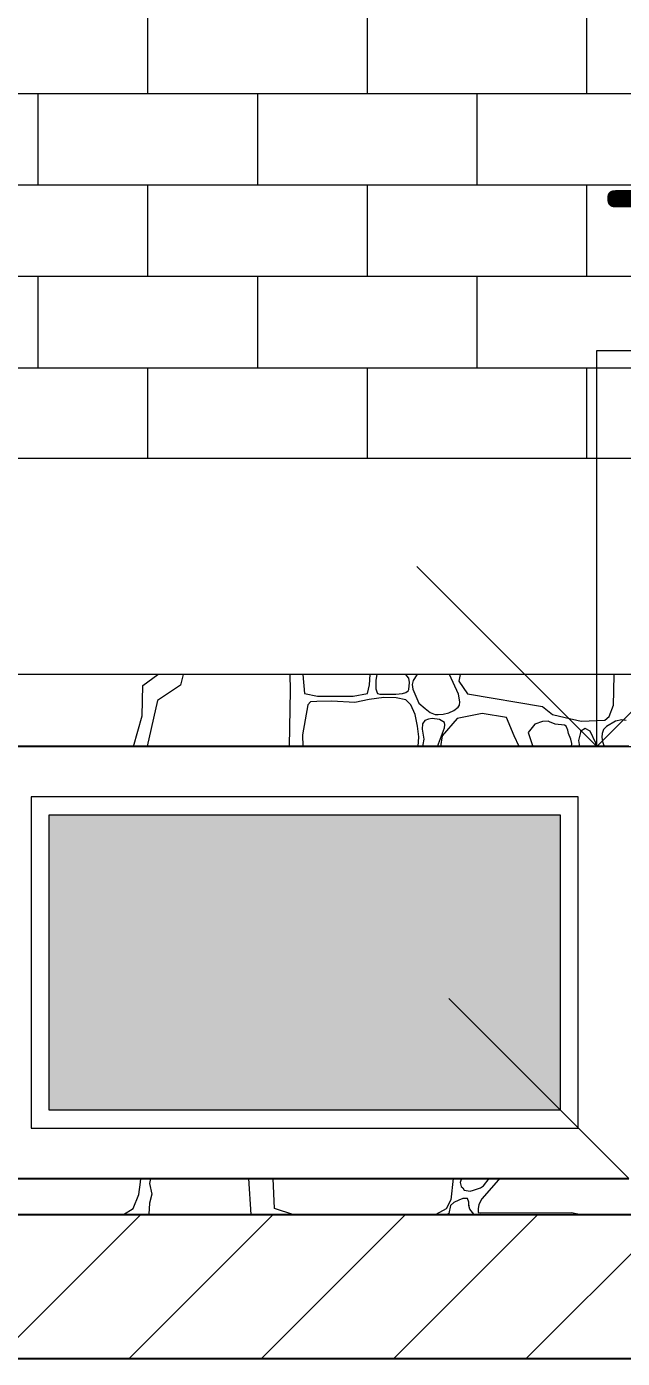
# Model space of a CAD drawing. Header units: feet. Extents: x -10410 to 374725, y -46422 to 88923.
# Drawn here: x 350676 to 351503, y -1250 to 600 of the extents above; entities that cross this region are included whole.
import ezdxf

# ---------------------------------------------------------------- set-up
doc = ezdxf.new("R2010")
doc.units = ezdxf.units.FT
doc.header["$MEASUREMENT"] = 0
for name, color, linetype, lineweight, true_color in [('2D - Общий_Ном._пера__118', 7, 'Continuous', 5, 0x573938), ('Конструктив - Стены Несущие_Ном._пера__107', 7, 'Continuous', 5, 0xaaaaaa), ('Конструктив - Стены Несущие_Ном._пера__161', 7, 'Continuous', 15, 0x6a6a6a), ('Конструктив - Стены Несущие_Ном._пера__87', 7, 'Continuous', 25, 0x6a6a6a), ('Местность - Рельеф_Ном._пера__93', 7, 'Continuous', 25, 0xa2a233)]:
    doc.layers.add(name, color=color, linetype=linetype, lineweight=lineweight, true_color=true_color)
for name, color, linetype, lineweight in [('Интерьер - Мебель_Ном._пера__1', 7, 'Continuous', 20), ('Конструктив - Перекрытия_Ном._пера__1', 7, 'Continuous', 20), ('Конструктив - Стены Несущие_Ном._пера__120', 7, 'Continuous', 5)]:
    doc.layers.add(name, color=color, linetype=linetype, lineweight=lineweight)
doc.styles.add('СГЕНЕРИР_СТИЛЬ_2', font='CS_Gost2304.shx')

# ---------------------------------------------------------------- blocks, each defined once
blk = doc.blocks.new('*X206')
at = {"layer": 'Конструктив - Стены Несущие_Ном._пера__161', "linetype": 'Continuous'}
for p, q in [((350837.3, -315.3), (350858, -300)), ((350893.5, -300), (350889.8, -314.8)), ((351042.4, -321.7), (351041.9, -300)), ((351059.4, -300), (351061.7, -326.2)), ((351149.4, -326.2), (351152.2, -314.2)), ((351152.2, -314.2), (351153.3, -300)), ((351161, -307.8), (351160.8, -319.9)), ((351162.4, -300), (351161, -307.8)), ((351204.1, -301.9), (351202.8, -300)), ((351206.9, -305), (351204.1, -301.9)), ((351207.8, -311), (351206.9, -305)), ((351207, -320.8), (351207.8, -311)), ((351212.6, -308.5), (351211.4, -314)), ((351211.4, -314), (351212.3, -320.6)), ((351217.9, -300.4), (351212.6, -308.5)), ((351219.1, -300), (351217.9, -300.4)), ((351276, -327.1), (351263.2, -300)), ((351278.2, -300), (351276.4, -309.1)), ((351276.4, -309.1), (351288.5, -326.9)), ((351491.8, -322.6), (351492, -300)), ((350836.3, -357.2), (350837.3, -315.3)), ((350889.8, -314.8), (350857.6, -336.3)), ((351041, -400), (351042.4, -321.7)), ((351061.7, -326.2), (351079.9, -330.3)), ((351079.9, -330.3), (351105.4, -330)), ((351105.4, -330), (351129.5, -329.9)), ((351129.5, -329.9), (351149.4, -326.2)), ((351172.2, -331.9), (351151.8, -334.7)), ((351160.8, -319.9), (351162.3, -324.1)), ((351162.3, -324.1), (351163.3, -326.5)), ((351163.3, -326.5), (351166.3, -327.1)), ((351166.3, -327.1), (351188.9, -327.1)), ((351189.2, -332.2), (351172.2, -331.9)), ((351188.9, -327.1), (351198.2, -326.3)), ((351202.4, -335.1), (351189.2, -332.2)), ((351198.2, -326.3), (351202.6, -325.2)), ((351202.6, -325.2), (351205.8, -322.8)), ((351205.8, -322.8), (351207, -320.8)), ((351212.3, -320.6), (351220.6, -339.8)), ((351277.7, -338), (351276, -327.1)), ((351288.5, -326.9), (351392.5, -344.6)), ((351491.3, -342.8), (351491.8, -322.6)), ((350857.6, -336.3), (350843.5, -399.5)), ((351066.4, -342), (351059.1, -383.8)), ((351070.2, -337.8), (351066.4, -342)), ((351079.2, -337.4), (351070.2, -337.8)), ((351100, -337.1), (351079.2, -337.4)), ((351131.8, -339.1), (351100, -337.1)), ((351151.8, -334.7), (351131.8, -339.1)), ((351209.6, -342), (351202.4, -335.1)), ((351215.4, -355.6), (351209.6, -342)), ((351220.6, -339.8), (351229.5, -347.4)), ((351229.5, -347.4), (351236.4, -352.8)), ((351262.2, -353.3), (351269.4, -350.2)), ((351269.4, -350.2), (351275.4, -345.3)), ((351275.4, -345.3), (351277.1, -342.6)), ((351277.1, -342.6), (351277.7, -338)), ((351392.5, -344.6), (351406.3, -355.6)), ((351485.3, -358.5), (351491.3, -342.8)), ((350824.2, -400), (350836.3, -357.2)), ((351218.8, -371.6), (351215.4, -355.6)), ((351225.9, -368.3), (351225.2, -376)), ((351229, -364), (351225.9, -368.3)), ((351234.3, -361.9), (351229, -364)), ((351239, -361.2), (351234.3, -361.9)), ((351236.4, -352.8), (351243.2, -355.4)), ((351249.6, -362.4), (351239, -361.2)), ((351243.2, -355.4), (351247.4, -355.7)), ((351247.4, -355.7), (351254.6, -355.1)), ((351256.4, -366.9), (351249.6, -362.4)), ((351273.9, -360.9), (351253.3, -385.1)), ((351254.6, -355.1), (351262.2, -353.3)), ((351256.3, -373.9), (351256.7, -369.7)), ((351256.7, -369.7), (351256.4, -366.9)), ((351308.6, -354.4), (351273.9, -360.9)), ((351342.7, -359.9), (351308.6, -354.4)), ((351352.9, -385.1), (351342.7, -359.9)), ((351381.9, -369), (351372.7, -380.7)), ((351392.4, -365.4), (351381.9, -369)), ((351400.4, -364.8), (351392.4, -365.4)), ((351402.2, -365.6), (351400.4, -364.8)), ((351410.1, -369), (351402.2, -365.6)), ((351406.3, -355.6), (351424.1, -359.7)), ((351423, -370.5), (351410.1, -369)), ((351424.1, -359.7), (351446.1, -364.7)), ((351446.1, -364.7), (351479.2, -363.6)), ((351479.2, -363.6), (351485.3, -358.5)), ((351493.9, -364.8), (351481.2, -372.3)), ((351502.7, -362.8), (351493.9, -364.8)), ((351508.9, -363.7), (351502.7, -362.8)), ((351059.1, -383.8), (351059.4, -400)), ((351220.7, -386.8), (351218.8, -371.6)), ((351219.8, -400), (351220.7, -386.8)), ((351225.2, -376), (351227.5, -390)), ((351246.8, -400), (351256.3, -373.9)), ((351253.3, -385.1), (351250.6, -400)), ((351360.2, -400), (351352.9, -385.1)), ((351372.7, -380.7), (351379.1, -400)), ((351425.5, -371.8), (351423, -370.5)), ((351427.8, -377.2), (351425.5, -371.8)), ((351428.7, -381.9), (351427.8, -377.2)), ((351431.8, -390), (351428.7, -381.9)), ((351445.8, -378.5), (351442.6, -391.6)), ((351451.9, -375.2), (351445.8, -378.5)), ((351458.9, -378.5), (351451.9, -375.2)), ((351466.8, -395.3), (351458.9, -378.5)), ((351475.6, -381.9), (351474.8, -387.2)), ((351474.8, -387.2), (351475.7, -393.1)), ((351477.1, -376.5), (351475.6, -381.9)), ((351481.2, -372.3), (351477.1, -376.5)), ((350843.5, -399.5), (350843.6, -400)), ((351226.4, -397.4), (351225.9, -400)), ((351227.5, -390), (351226.4, -397.4)), ((351433.4, -396), (351431.8, -390)), ((351432.8, -400), (351433.4, -396)), ((351442.6, -391.6), (351444, -400)), ((351466.1, -400), (351466.8, -395.3)), ((351475.7, -393.1), (351478.1, -400)), ((350831.8, -1022.4), (350833.8, -1005.1)), ((350833.8, -1005.1), (350834.6, -1000)), ((350847.8, -1000), (350846.6, -1006.9)), ((350846.6, -1006.9), (350850, -1022.1)), ((350987.7, -1050), (350984.7, -1000)), ((351020, -1042), (351018.3, -1000)), ((351268.4, -1000), (351265.2, -1029.8)), ((351280.1, -1000), (351278.2, -1005.8)), ((351278.2, -1005.8), (351279.5, -1011.2)), ((351279.5, -1011.2), (351281.6, -1013.3)), ((351281.6, -1013.3), (351283.8, -1016.3)), ((351283.8, -1016.3), (351286.6, -1016.8)), ((351286.6, -1016.8), (351292.2, -1017.8)), ((351292.2, -1017.8), (351296.7, -1016.5)), ((351296.7, -1016.5), (351306.4, -1013.1)), ((351306.4, -1013.1), (351310.3, -1010.3)), ((351331.3, -1001.9), (351308.3, -1028.6)), ((351310.3, -1010.3), (351318.3, -1000)), ((351332.8, -1000), (351331.3, -1001.9)), ((350823.9, -1041.7), (350831.8, -1022.4)), ((350846.5, -1034.5), (350845.5, -1049.6)), ((350850, -1022.1), (350846.5, -1034.5)), ((351265.2, -1029.8), (351258.5, -1042.2)), ((351269.3, -1033.4), (351264.7, -1037.8)), ((351276.4, -1030.2), (351269.3, -1033.4)), ((351281.7, -1028), (351276.4, -1030.2)), ((351288.2, -1028.1), (351281.7, -1028)), ((351290.3, -1033), (351288.2, -1028.1)), ((351290, -1037.8), (351290.3, -1033)), ((351308.3, -1028.6), (351303.9, -1036.1)), ((350810.5, -1050), (350823.9, -1041.7)), ((350845.5, -1049.6), (350845.4, -1050)), ((351045.5, -1050), (351020, -1042)), ((351258.5, -1042.2), (351244.4, -1050)), ((351262.2, -1048.6), (351260.5, -1050)), ((351264.7, -1037.8), (351262.2, -1048.6)), ((351291.7, -1042.7), (351290, -1037.8)), ((351296.9, -1049.7), (351291.7, -1042.7)), ((351297, -1050), (351296.9, -1049.7)), ((351303.3, -1042.4), (351303.2, -1047.3)), ((351303.2, -1047.3), (351305.8, -1047.7)), ((351303.9, -1036.1), (351303.3, -1042.4)), ((351305.8, -1047.7), (351432.6, -1047.4)), ((351432.6, -1047.4), (351445.9, -1050))]:
    blk.add_line(p, q, dxfattribs=at)
for p in [(351445.8, -378.5), (351290, -1037.8)]:
    blk.add_point(p, dxfattribs=at)
blk = doc.blocks.new('Штриховка_103', base_point=(0, 0))
at = {"layer": 'Конструктив - Стены Несущие_Ном._пера__161', "linetype": 'Continuous'}
blk.add_blockref('*X206', (0, 0), dxfattribs=at)
blk = doc.blocks.new('*X210')
at = {"layer": 'Конструктив - Стены Несущие_Ном._пера__161', "linetype": 'Continuous'}
for p, q in [((350837.3, -315.3), (350858, -300)), ((350893.5, -300), (350889.8, -314.8)), ((351042.4, -321.7), (351041.9, -300)), ((351059.4, -300), (351061.7, -326.2)), ((351149.4, -326.2), (351152.2, -314.2)), ((351152.2, -314.2), (351153.3, -300)), ((351161, -307.8), (351160.8, -319.9)), ((351162.4, -300), (351161, -307.8)), ((351204.1, -301.9), (351202.8, -300)), ((351206.9, -305), (351204.1, -301.9)), ((351207.8, -311), (351206.9, -305)), ((351207, -320.8), (351207.8, -311)), ((351212.6, -308.5), (351211.4, -314)), ((351211.4, -314), (351212.3, -320.6)), ((351217.9, -300.4), (351212.6, -308.5)), ((351219.1, -300), (351217.9, -300.4)), ((351276, -327.1), (351263.2, -300)), ((351278.2, -300), (351276.4, -309.1)), ((351276.4, -309.1), (351288.5, -326.9)), ((351491.8, -322.6), (351492, -300)), ((350836.3, -357.2), (350837.3, -315.3)), ((350889.8, -314.8), (350857.6, -336.3)), ((351041, -400), (351042.4, -321.7)), ((351061.7, -326.2), (351079.9, -330.3)), ((351079.9, -330.3), (351105.4, -330)), ((351105.4, -330), (351129.5, -329.9)), ((351129.5, -329.9), (351149.4, -326.2)), ((351172.2, -331.9), (351151.8, -334.7)), ((351160.8, -319.9), (351162.3, -324.1)), ((351162.3, -324.1), (351163.3, -326.5)), ((351163.3, -326.5), (351166.3, -327.1)), ((351166.3, -327.1), (351188.9, -327.1)), ((351189.2, -332.2), (351172.2, -331.9)), ((351188.9, -327.1), (351198.2, -326.3)), ((351202.4, -335.1), (351189.2, -332.2)), ((351198.2, -326.3), (351202.6, -325.2)), ((351202.6, -325.2), (351205.8, -322.8)), ((351205.8, -322.8), (351207, -320.8)), ((351212.3, -320.6), (351220.6, -339.8)), ((351277.7, -338), (351276, -327.1)), ((351288.5, -326.9), (351392.5, -344.6)), ((351491.3, -342.8), (351491.8, -322.6)), ((350857.6, -336.3), (350843.5, -399.5)), ((351066.4, -342), (351059.1, -383.8)), ((351070.2, -337.8), (351066.4, -342)), ((351079.2, -337.4), (351070.2, -337.8)), ((351100, -337.1), (351079.2, -337.4)), ((351131.8, -339.1), (351100, -337.1)), ((351151.8, -334.7), (351131.8, -339.1)), ((351209.6, -342), (351202.4, -335.1)), ((351215.4, -355.6), (351209.6, -342)), ((351220.6, -339.8), (351229.5, -347.4)), ((351229.5, -347.4), (351236.4, -352.8)), ((351262.2, -353.3), (351269.4, -350.2)), ((351269.4, -350.2), (351275.4, -345.3)), ((351275.4, -345.3), (351277.1, -342.6)), ((351277.1, -342.6), (351277.7, -338)), ((351392.5, -344.6), (351406.3, -355.6)), ((351485.3, -358.5), (351491.3, -342.8)), ((350824.2, -400), (350836.3, -357.2)), ((351218.8, -371.6), (351215.4, -355.6)), ((351225.9, -368.3), (351225.2, -376)), ((351229, -364), (351225.9, -368.3)), ((351234.3, -361.9), (351229, -364)), ((351239, -361.2), (351234.3, -361.9)), ((351236.4, -352.8), (351243.2, -355.4)), ((351249.6, -362.4), (351239, -361.2)), ((351243.2, -355.4), (351247.4, -355.7)), ((351247.4, -355.7), (351254.6, -355.1)), ((351256.4, -366.9), (351249.6, -362.4)), ((351273.9, -360.9), (351253.3, -385.1)), ((351254.6, -355.1), (351262.2, -353.3)), ((351256.3, -373.9), (351256.7, -369.7)), ((351256.7, -369.7), (351256.4, -366.9)), ((351308.6, -354.4), (351273.9, -360.9)), ((351342.7, -359.9), (351308.6, -354.4)), ((351352.9, -385.1), (351342.7, -359.9)), ((351381.9, -369), (351372.7, -380.7)), ((351392.4, -365.4), (351381.9, -369)), ((351400.4, -364.8), (351392.4, -365.4)), ((351402.2, -365.6), (351400.4, -364.8)), ((351410.1, -369), (351402.2, -365.6)), ((351406.3, -355.6), (351424.1, -359.7)), ((351423, -370.5), (351410.1, -369)), ((351424.1, -359.7), (351446.1, -364.7)), ((351446.1, -364.7), (351479.2, -363.6)), ((351479.2, -363.6), (351485.3, -358.5)), ((351493.9, -364.8), (351481.2, -372.3)), ((351502.7, -362.8), (351493.9, -364.8)), ((351508.9, -363.7), (351502.7, -362.8)), ((351059.1, -383.8), (351059.4, -400)), ((351220.7, -386.8), (351218.8, -371.6)), ((351219.8, -400), (351220.7, -386.8)), ((351225.2, -376), (351227.5, -390)), ((351246.8, -400), (351256.3, -373.9)), ((351253.3, -385.1), (351250.6, -400)), ((351360.2, -400), (351352.9, -385.1)), ((351372.7, -380.7), (351379.1, -400)), ((351425.5, -371.8), (351423, -370.5)), ((351427.8, -377.2), (351425.5, -371.8)), ((351428.7, -381.9), (351427.8, -377.2)), ((351431.8, -390), (351428.7, -381.9)), ((351445.8, -378.5), (351442.6, -391.6)), ((351451.9, -375.2), (351445.8, -378.5)), ((351458.9, -378.5), (351451.9, -375.2)), ((351466.8, -395.3), (351458.9, -378.5)), ((351475.6, -381.9), (351474.8, -387.2)), ((351474.8, -387.2), (351475.7, -393.1)), ((351477.1, -376.5), (351475.6, -381.9)), ((351481.2, -372.3), (351477.1, -376.5)), ((350843.5, -399.5), (350843.6, -400)), ((351226.4, -397.4), (351225.9, -400)), ((351227.5, -390), (351226.4, -397.4)), ((351433.4, -396), (351431.8, -390)), ((351432.8, -400), (351433.4, -396)), ((351442.6, -391.6), (351444, -400)), ((351466.1, -400), (351466.8, -395.3)), ((351475.7, -393.1), (351478.1, -400)), ((351268.4, -1000), (351265.2, -1029.8)), ((351280.1, -1000), (351278.2, -1005.8)), ((351278.2, -1005.8), (351279.5, -1011.2)), ((351279.5, -1011.2), (351281.6, -1013.3)), ((351281.6, -1013.3), (351283.8, -1016.3)), ((351283.8, -1016.3), (351286.6, -1016.8)), ((351286.6, -1016.8), (351292.2, -1017.8)), ((351292.2, -1017.8), (351296.7, -1016.5)), ((351296.7, -1016.5), (351306.4, -1013.1)), ((351306.4, -1013.1), (351310.3, -1010.3)), ((351331.3, -1001.9), (351308.3, -1028.6)), ((351310.3, -1010.3), (351318.3, -1000)), ((351332.8, -1000), (351331.3, -1001.9)), ((351265.2, -1029.8), (351258.5, -1042.2)), ((351269.3, -1033.4), (351264.7, -1037.8)), ((351276.4, -1030.2), (351269.3, -1033.4)), ((351281.7, -1028), (351276.4, -1030.2)), ((351288.2, -1028.1), (351281.7, -1028)), ((351290.3, -1033), (351288.2, -1028.1)), ((351290, -1037.8), (351290.3, -1033)), ((351308.3, -1028.6), (351303.9, -1036.1)), ((351045.5, -1050), (351022.9, -1042.9)), ((351258.5, -1042.2), (351244.4, -1050)), ((351262.2, -1048.6), (351260.5, -1050)), ((351264.7, -1037.8), (351262.2, -1048.6)), ((351291.7, -1042.7), (351290, -1037.8)), ((351296.9, -1049.7), (351291.7, -1042.7)), ((351297, -1050), (351296.9, -1049.7)), ((351303.3, -1042.4), (351303.2, -1047.3)), ((351303.2, -1047.3), (351305.8, -1047.7)), ((351303.9, -1036.1), (351303.3, -1042.4)), ((351305.8, -1047.7), (351432.6, -1047.4)), ((351432.6, -1047.4), (351445.9, -1050))]:
    blk.add_line(p, q, dxfattribs=at)
for p in [(351445.8, -378.5), (351290, -1037.8)]:
    blk.add_point(p, dxfattribs=at)
blk = doc.blocks.new('Штриховка_105', base_point=(0, 0))
at = {"layer": 'Конструктив - Стены Несущие_Ном._пера__161', "linetype": 'Continuous'}
blk.add_blockref('*X210', (0, 0), dxfattribs=at)

msp = doc.modelspace()

# ---------------------------------------------------------------- hatches: boundary and pattern name
at = {"layer": '2D - Общий_Ном._пера__118', "linetype": 'Continuous'}
h = msp.add_hatch(dxfattribs=at)
h.set_pattern_fill('ЛИНИИ_НАКЛОННЫЕ__ШАГ_1_5_', color=256, style=0, pattern_type=2)
h.set_pattern_definition([(45, (0, 0), (-91.92388, 91.92388), [])])
h.paths.add_polyline_path([(343023.35748, -1050), (364537.66306, -1050), (364537.66306, -1250), (343023.35748, -1250)])
at = {"layer": 'Конструктив - Стены Несущие_Ном._пера__107', "linetype": 'Continuous'}
h = msp.add_hatch(dxfattribs=at)
h.set_pattern_fill('ЧЕРЕПИЦА_02', color=256, style=0, pattern_type=2)
h.set_pattern_definition([(0, (349777.44, 1650), (0, 127), []), (90, (349777.44, 1650), (-304.8, 0), [127, -127]), (90, (349929.84, 1777), (-304.8, 0), [127, -127])])
h.paths.add_polyline_path([(346977.29194, 2650), (347012.29201, 2650), (347012.29201, 2400.00009), (346977.29194, 2400.00009), (346977.29194, 2349.99997), (347212.29189, 2349.99997), (347212.29189, 2099.99998), (346977.29194, 2099.99998), (346977.29194, 2050.00003), (347012.29201, 2050.00003), (347012.29201, 1800.00011), (346977.29194, 1800.00011), (346977.29194, 1750), (347212.29189, 1750), (347212.29189, 1500), (346977.29194, 1500), (346977.29194, 1450.00005), (347012.29201, 1450.00005), (347012.29201, 1199.99989), (346977.29194, 1199.99989), (346977.29194, 1150.00002), (347212.29189, 1150.00002), (347212.29189, 900.00003), (346977.29194, 900.00003), (346977.29194, 849.99991), (347012.29201, 849.99991), (347012.29201, 600.00017), (346977.29194, 600.00017), (346977.29194, 550.00005), (347212.29189, 550.00005), (347212.29189, 300.00005), (346977.29194, 300.00005), (346977.29194, 250.0001), (347212.29189, 249.99994), (347212.29189, -0.00006), (352542.5826, -0.00006), (352542.5826, 249.99994), (352577.58267, 249.99994), (352577.58267, 300.00005), (352542.5826, 300.00005), (352542.5826, 550.00005), (352577.58267, 550.00005), (352577.58267, 599.99991), (352542.5826, 599.99991), (352542.5826, 850.00008), (352577.58267, 850.00008), (352577.58267, 900.00003), (352542.5826, 900.00003), (352542.5826, 1150.00002), (352577.58267, 1150.00002), (352577.58267, 1200.00014), (352542.5826, 1200.00014), (352542.5826, 1450.00005), (352577.58267, 1450.00005), (352577.58267, 1500), (352542.5826, 1500), (352542.5826, 1750), (352577.58267, 1750), (352577.58267, 1800.00011), (352542.5826, 1800.00011), (352542.5826, 2050.00003), (352577.58267, 2050.00003), (352577.58267, 2099.99998), (352542.5826, 2099.99998), (352542.5826, 2349.99997), (352577.58267, 2349.99997), (352577.58267, 2400.00009), (352542.5826, 2400.00009), (352542.5826, 2650), (352577.58267, 2650), (352577.58267, 2699.99995), (352542.5826, 2699.99995), (352542.5826, 2949.99995), (352577.58267, 2949.99995), (352577.58267, 3000.00006), (352542.5826, 3000.00006), (352542.5826, 3249.99998), (352577.58267, 3249.99998), (352577.58267, 3299.99992), (346977.29194, 3299.99992), (346977.29194, 3249.99998), (347012.29201, 3249.99998), (347012.29201, 3000.00006), (346977.29194, 3000.00006), (346977.29194, 2949.99995), (347212.29189, 2950.00011), (347212.29189, 2699.99995), (346977.29194, 2699.99995)])
h.paths.add_polyline_path([(348412.2335, 2097.08996), (348412.23359, 900.00003), (349312.23367, 900.00003), (349312.23351, 2097.08996), (349512.23355, 2097.08996), (349512.23355, 2599.99997), (348862.2333, 2658.86608), (348212.23354, 2600.00005), (348212.23354, 2097.08996)], flags=0)
h.paths.add_polyline_path([(350612.00937, 2599.99997), (350612.00937, 2594.05117), (350612.00937, 2097.08988), (350812.00933, 2097.08988), (350812.0095, 900.00003), (351312.00941, 900.00003), (351312.00941, 2097.08988), (351511.97249, 2097.08988), (351511.97249, 2388.33624), (351511.97249, 2399.99992), (351511.97249, 2599.99997), (351062.39037, 2663.78492)], flags=0)
at = {"layer": 'Конструктив - Стены Несущие_Ном._пера__120', "linetype": 'Continuous', "lineweight": 0, "true_color": 0x000000}
msp.add_hatch(color=18, dxfattribs=at).paths.add_polyline_path([(350707.23354, -494.99999), (350707.23354, -905), (351417.23353, -905), (351417.23353, -494.99999)])
at = {"layer": 'Конструктив - Стены Несущие_Ном._пера__161', "linetype": 'Continuous'}
h = msp.add_hatch(dxfattribs=at)
h.set_pattern_fill('ЧЕРЕПИЦА_02', color=256, style=0, pattern_type=2)
h.set_pattern_definition([(0, (349777.44, 1650), (0, 127), []), (90, (349777.44, 1650), (-304.8, 0), [127, -127]), (90, (349929.84, 1777), (-304.8, 0), [127, -127])])
h.paths.add_polyline_path([(346977.29194, 3249.99992), (347012.29201, 3249.99992), (347012.29201, 3201.00505), (347142.29192, 3201.00505), (347162.29194, 3229.2894), (351043.01373, 3229.2894), (351022.86084, 3200.789), (351022.86084, 2950.78883), (351058.21624, 2950.78883), (351022.86084, 2900.78913), (351022.86084, 2658.18656), (351062.39037, 2663.78495), (351511.97249, 2599.99999), (351511.97249, 2399.99995), (351511.97249, 2388.33626), (351511.97249, 2097.0899), (351312.00933, 2097.0899), (351312.00941, 900.00014), (351022.86084, 899.99997), (351022.86084, 850.7888), (351058.21624, 850.7888), (351022.86084, 800.78885), (351022.86084, 550.78894), (351058.21624, 550.78894), (351022.86084, 500.78882), (351022.86084, 250.78882), (351058.21624, 250.78882), (351022.86084, 200.78887), (351022.86084, -0.00012), (352542.5826, 0.00013), (352542.5826, 250.00005), (352577.58267, 250.00005), (352577.58267, 300), (352542.5826, 300), (352542.5826, 549.99999), (352577.58267, 549.99999), (352577.58267, 600.00011), (352542.5826, 600.00011), (352542.5826, 850.00002), (352577.58267, 850.00002), (352577.58267, 899.99997), (352542.5826, 899.99997), (352542.5826, 1149.99997), (352577.58267, 1149.99997), (352577.58267, 1200.00008), (352542.5826, 1200.00008), (352542.5826, 1449.99999), (352577.58267, 1449.99999), (352577.58267, 1499.99994), (352542.5826, 1499.99994), (352542.5826, 1749.99994), (352577.58267, 1750.00011), (352577.58267, 1800.00006), (352542.5826, 1800.00006), (352542.5826, 2049.99997), (352577.58267, 2049.99997), (352577.58267, 2099.99992), (352542.5826, 2099.99992), (352542.5826, 2350.00008), (352577.58267, 2350.00008), (352577.58267, 2400.00003), (352542.5826, 2400.00003), (352542.5826, 2649.99994), (352577.58267, 2649.99994), (352577.58267, 2699.99989), (352542.5826, 2699.99989), (352542.5826, 2950.00006), (352577.58267, 2950.00006), (352577.58267, 3000), (352542.5826, 3000), (352542.5826, 3249.99992), (352577.58267, 3249.99992), (352577.58267, 3300.00012), (346977.29194, 3300.00012)])

# ---------------------------------------------------------------- linework, layer by layer
at = {"layer": 'Интерьер - Мебель_Ном._пера__1', "linetype": 'Continuous'}
for p, q in [((351467.95173, -400), (351467.95173, 150)), ((351467.95173, 150), (352304.31775, 150)), ((351467.95173, -400), (351217.95173, -150)), ((351467.95173, -400), (351717.95173, -150)), ((351467.95173, -400), (350917.95173, -400)), ((351467.95173, -400), (351817.95173, -400)), ((351512.23354, -1000), (351262.23354, -750)), ((351512.23354, -1000), (350962.23354, -1000))]:
    msp.add_line(p, q, dxfattribs=at)
at = {"layer": 'Конструктив - Перекрытия_Ном._пера__1', "linetype": 'Continuous'}
for p, q in [((352462.58261, 0), (346562.29186, 0)), ((352462.58261, -300), (346562.29186, -300))]:
    msp.add_line(p, q, dxfattribs=at)
at = {"layer": 'Конструктив - Стены Несущие_Ном._пера__120', "linetype": 'Continuous'}
for p, q in [((350682.23354, -470), (350682.23354, -930)), ((351442.23354, -470), (350682.23354, -470)), ((351442.23354, -930), (351442.23354, -470)), ((350707.23354, -905), (350707.23354, -495)), ((350707.23354, -495), (351417.23354, -495)), ((351417.23354, -495), (351417.23354, -905)), ((351417.23354, -905), (350707.23354, -905)), ((350682.23354, -930), (351442.23354, -930))]:
    msp.add_line(p, q, dxfattribs=at)
at = {"layer": 'Конструктив - Стены Несущие_Ном._пера__87', "linetype": 'Continuous'}
for p, q in [((351512.23354, -400), (350612.23354, -400)), ((350612.23354, -1000), (351512.23354, -1000))]:
    msp.add_line(p, q, dxfattribs=at)
at = {"layer": 'Местность - Рельеф_Ном._пера__93', "linetype": 'Continuous'}
for p, q in [((340537.66306, -1050), (352612.58257, -1050)), ((340537.66306, -1250), (352612.58257, -1250))]:
    msp.add_line(p, q, dxfattribs=at)

# ---------------------------------------------------------------- block references
at = {"layer": 'Конструктив - Стены Несущие_Ном._пера__161', "linetype": 'Continuous'}
for name in ['Штриховка_103', 'Штриховка_105']:
    msp.add_blockref(name, (0, 0), dxfattribs=at)

# ---------------------------------------------------------------- texts
at = {"layer": 'Интерьер - Мебель_Ном._пера__1', "linetype": 'Continuous', "insert": (351467.95173, 203.45577), "char_height": 250, "attachment_point": 7, "style": 'СГЕНЕРИР_СТИЛЬ_2'}
msp.add_mtext('\\A1;{\\FCS_Gost2304.shx;-0,400}', dxfattribs=at)

doc.saveas('drawing.dxf')
